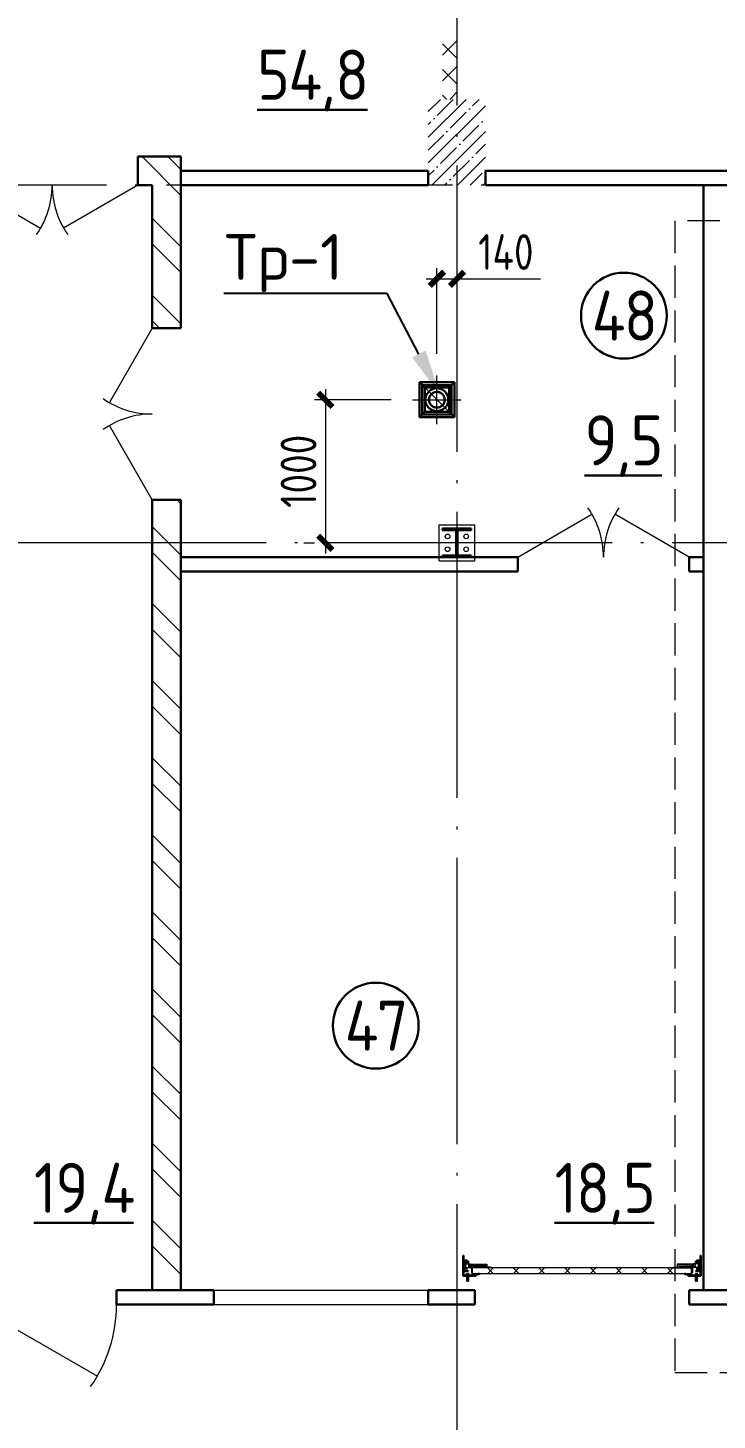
# Model space of a CAD drawing. Extents: x -965262 to 1142518, y -357520 to 71675.
# Drawn here: x -48477 to -43657, y -231785 to -222052 of the extents above; entities that cross this region are included whole.
import ezdxf
from ezdxf import colors
from ezdxf.entities.mleader import LeaderData, LeaderLine
from ezdxf.math import Vec2, Vec3

# ---------------------------------------------------------------- set-up
doc = ezdxf.new("R2010")
doc.units = 0
doc.header["$LTSCALE"] = 10
for name, pattern in [('ACAD_ISO04W100', [30, 24, -3, 0, -3]), ('AM_DIN_F_W050x2', [3.125, 2.25, -0.875]), ('DOTE', [2.42, 2, -0.2, 0.02, -0.2]), ('HIDDEN', [9.525, 6.35, -3.175])]:
    doc.linetypes.add(name, pattern=pattern)
doc.layers.get('0').update_dxf_attribs({"linetype": 'CONTINUOUS', "lineweight": 30})
doc.layers.get('Defpoints').update_dxf_attribs({"linetype": 'CONTINUOUS'})
for name, color, linetype, lineweight in [('DOTE', 7, 'DOTE', 9), ('полы', 3, 'CONTINUOUS', 35), ('Полы_лотки', 7, 'CONTINUOUS', 30)]:
    doc.layers.add(name, color=color, linetype=linetype, lineweight=lineweight)
doc.styles.add('GOST-2.304_Type-B', font='isocpeur.ttf', dxfattribs={"width": 0.9})
doc.styles.get("Standard").update_dxf_attribs({"font": 'isocpeur.ttf', "height": 300})
doc.styles.add('ГОСТ 2м', font='isocpeur.ttf', dxfattribs={"width": 0.8, "height": 250})
doc.dimstyles.new('ГОСТ 2м', dxfattribs={"dimtxt": 250, "dimasz": 100, "dimexe": 75, "dimexo": 150, "dimgap": 62.5, "dimtad": 1, "dimdec": 0, "dimtxsty": 'ГОСТ 2м', "dimblk": 'ARCHTICK', "dimcen": 150, "dimdle": 75, "dimclrd": 256, "dimclre": 256, "dimclrt": 256, "dimadec": 0, "dimazin": 0, "dimtfac": 1, "dimtdec": 0, "dimtmove": 0, "dimatfit": 3, "dimldrblk": 'OBLIQUE', "dimfxl": 1, "dimlwd": 15, "dimlwe": 15, "dimarcsym": 0})

# ---------------------------------------------------------------- blocks, each defined once
blk = doc.blocks.new('MC2')
at = {"lineweight": 15}
for p, q in [((68127, 41566), (68127, 39900)), ((69794, 41566), (68127, 41566)), ((69794, 41566), (69794, 39900)), ((69794, 39900), (68127, 39900))]:
    blk.add_line(p, q, dxfattribs=at)
for p, q in [((69627, 41400), (68294, 41400)), ((68294, 41400), (68294, 41320)), ((68934, 41320), (68294, 41320)), ((68934, 41320), (68934, 40146)), ((69627, 41320), (68987, 41320)), ((68987, 41320), (68987, 40146)), ((69627, 41400), (69627, 41320)), ((68934, 40146), (68294, 40146)), ((68294, 40146), (68294, 40066)), ((69627, 40066), (68294, 40066)), ((69627, 40146), (68987, 40146)), ((69627, 40146), (69627, 40066))]:
    blk.add_line(p, q)
for centre in [(68527, 41033), (69394, 41033), (68527, 40433), (69394, 40433)]:
    blk.add_circle(centre, 107, dxfattribs=at)
blk = doc.blocks.new('anchor.bolt')
for p, q in [((-0.07, 0), (-0.07, -0.72)), ((0.07, 0), (0.07, -0.06)), ((-0.1, -0.04), (-0.07, -0.03)), ((-0.1, -0.04), (0.09, -0.06)), ((0.07, -0.07), (-0.1, -0.04)), ((-0.1, -0.11), (-0.07, -0.1)), ((-0.1, -0.11), (0.09, -0.13)), ((0.07, -0.14), (-0.1, -0.11)), ((-0.1, -0.18), (-0.07, -0.17)), ((-0.1, -0.18), (0.09, -0.2)), ((0.07, -0.21), (-0.1, -0.18)), ((-0.1, -0.25), (-0.07, -0.24)), ((-0.1, -0.25), (0.09, -0.27)), ((0.07, -0.28), (-0.1, -0.25)), ((-0.1, -0.32), (-0.07, -0.31)), ((-0.1, -0.32), (0.09, -0.34)), ((0.07, -0.35), (-0.1, -0.32)), ((-0.1, -0.39), (-0.07, -0.38)), ((-0.1, -0.39), (0.09, -0.41)), ((0.07, -0.42), (-0.1, -0.39)), ((-0.1, -0.46), (-0.07, -0.45)), ((-0.1, -0.46), (0.09, -0.48)), ((0.07, -0.49), (-0.1, -0.46)), ((-0.1, -0.53), (-0.07, -0.52)), ((-0.1, -0.53), (0.09, -0.55)), ((0.07, -0.56), (-0.1, -0.53)), ((-0.09, -0.6), (-0.07, -0.59)), ((-0.09, -0.6), (0.09, -0.62)), ((0.07, -0.63), (-0.09, -0.6)), ((-0.07, -0.72), (0, -0.8)), ((-0.04, -0.62), (-0.06, -0.63)), ((-0.06, -0.64), (-0.06, -0.63)), ((-0.06, -0.73), (-0.06, -0.64)), ((0, -0.79), (-0.06, -0.73)), ((-0.01, -0.63), (-0.04, -0.62)), ((-0.03, -0.63), (0, -0.79)), ((-0.03, -0.63), (0.01, -0.78)), ((-0.02, -0.63), (0.01, -0.77)), ((-0.01, -0.63), (0.02, -0.76)), ((0.03, -0.69), (-0.01, -0.63)), ((0, -0.64), (0.03, -0.75)), ((0, -0.8), (0.07, -0.72)), ((0, -0.79), (0.03, -0.74)), ((0.01, -0.66), (0.03, -0.74)), ((0.03, -0.74), (0.03, -0.69)), ((0.07, -0.06), (0.09, -0.06)), ((0.09, -0.06), (0.07, -0.07)), ((0.07, -0.07), (0.07, -0.13)), ((0.07, -0.13), (0.09, -0.13)), ((0.09, -0.13), (0.07, -0.14)), ((0.07, -0.14), (0.07, -0.2)), ((0.07, -0.2), (0.09, -0.2)), ((0.09, -0.2), (0.07, -0.21)), ((0.07, -0.21), (0.07, -0.27)), ((0.07, -0.27), (0.09, -0.27)), ((0.09, -0.27), (0.07, -0.28)), ((0.07, -0.28), (0.07, -0.34)), ((0.07, -0.33), (0.09, -0.34)), ((0.09, -0.34), (0.07, -0.35)), ((0.07, -0.35), (0.07, -0.41)), ((0.07, -0.4), (0.09, -0.41)), ((0.09, -0.41), (0.07, -0.42)), ((0.07, -0.42), (0.07, -0.48)), ((0.07, -0.47), (0.09, -0.48)), ((0.09, -0.48), (0.07, -0.49)), ((0.07, -0.49), (0.07, -0.55)), ((0.07, -0.55), (0.09, -0.55)), ((0.09, -0.55), (0.07, -0.56)), ((0.07, -0.56), (0.07, -0.62)), ((0.09, -0.62), (0.07, -0.63)), ((0.07, -0.62), (0.09, -0.62)), ((0.07, -0.63), (0.07, -0.72))]:
    blk.add_line(p, q)
blk.add_arc((0.16, -0.64), 0.222, 187.9982, 219.836)
blk = doc.blocks.new('Крепеж_ворот')
at = {"lineweight": 15}
h = blk.add_hatch(dxfattribs=at)
h.set_pattern_fill('ANSI31', color=256, scale=2, angle=180)
h.set_pattern_definition([(225, (746089.599, 74802.7244), (4.49013, -4.49013), [])])
h.paths.add_polyline_path([(746087.1, 74804.1), (746087.1, 74801.6), (746091.1, 74801.6), (746094.2, 74801.9), (746094.2, 74804.1)], flags=17)
h.paths.add_polyline_path([(746116.4, 74801.6, 0.165118), (746119.9, 74802.8), (746124.2, 74806.1, -0.301689), (746131.4, 74806.6), (746134.8, 74804.7, 0.130081), (746137.5, 74803.9), (746142.2, 74803.9), (746142.2, 74806.4), (746137.5, 74806.4, -0.130081), (746136, 74806.9), (746132.6, 74808.8, 0.301689), (746122.7, 74808.1), (746118.3, 74804.7, -0.165112), (746116.4, 74804.1), (746064.1, 74804.1, -0.414223), (746061, 74807.2), (746061, 74868.5), (746059.4, 74868.5), (746059.4, 74868.8), (746059.4, 74869.5), (746059.4, 74870.5), (746059.4, 74870.7), (746059.4, 74871.7), (746059.4, 74872.2), (746059.4, 74873.2), (746059.4, 74873.9), (746059.4, 74874.7), (746059.4, 74875.6), (746059.4, 74876.1), (746059.4, 74877.1), (746059.4, 74877.4), (746059.4, 74878.3), (746059.4, 74879.1), (746059.4, 74879.4), (746061, 74879.4), (746061, 74944.5), (746058.5, 74944.5), (746058.5, 74807.2, 0.41422), (746064.1, 74801.6)])
h = blk.add_hatch(dxfattribs=at)
h.set_pattern_fill('ANSI31', color=256, scale=2, angle=90)
h.set_pattern_definition([(135, (736343.8085, 75928.334), (-4.490128, -4.490128), [])])
edge = h.paths.add_edge_path()
edge.add_ellipse((746065.1, 74838.4), major_axis=(-1.67, 1.67), ratio=1, start_angle=45, end_angle=135, ccw=False)
edge.add_line((746062.7, 74838.4), (746062.7, 74868.5))
edge.add_line((746062.7, 74868.5), (746061, 74868.5))
edge.add_line((746061, 74868.5), (746061, 74838.4))
edge.add_ellipse((746065.1, 74838.4), major_axis=(-2.89, 2.89), ratio=1, start_angle=45, end_angle=135)
edge.add_line((746065.1, 74834.3), (746096.6, 74834.3))
edge.add_line((746096.6, 74834.3), (746096.6, 74836))
edge.add_line((746096.6, 74836), (746065.1, 74836))
edge = h.paths.add_edge_path()
edge.add_ellipse((746065.1, 74890.2), major_axis=(2.89, 2.89), ratio=1, start_angle=106, end_angle=135)
edge.add_line((746061, 74890.2), (746061, 74879.4))
edge.add_line((746061, 74879.4), (746062.7, 74879.4))
edge.add_line((746062.7, 74879.4), (746062.7, 74890.4))
edge.add_ellipse((746065.1, 74890.2), major_axis=(-1.67, 1.67), ratio=1, start_angle=16, end_angle=45, ccw=False)
edge.add_line((746063, 74891.3), (746069.9, 74903.7))
edge.add_ellipse((746079.1, 74898.6), major_axis=(7.45, 7.45), ratio=1, start_angle=-3, end_angle=106, ccw=False)
edge.add_line((746086.9, 74905.7), (746097.5, 74893.9))
edge.add_line((746097.5, 74893.9), (746098.8, 74895.1))
edge.add_line((746098.8, 74895.1), (746088.2, 74906.8))
edge.add_ellipse((746079.1, 74898.6), major_axis=(8.67, 8.67), ratio=1, start_angle=-3, end_angle=106)
edge.add_line((746068.4, 74904.5), (746061.5, 74892.1))
h = blk.add_hatch(color=256, dxfattribs=at)
h.dxf.hatch_style = 1
h.paths.add_polyline_path([(746145.9, 74808.8), (746142.6, 74809.8, 0.10613), (746142.5, 74809.9), (746136.4, 74809.3, -0.181324), (746135.1, 74809.6, 0.335683), (746120.2, 74809.1, -0.119126), (746118.6, 74808.6, 0.371631), (746118, 74808.1), (746117.9, 74807.6, 0.451909), (746118.5, 74806.9, 0.124341), (746121, 74807.6, -0.343618), (746134.1, 74808.2, 0.181324), (746136.5, 74807.6), (746142.5, 74808.2, -0.110452), (746142.6, 74808.2), (746147.2, 74806.6, -0.710497), (746147.2, 74805.5), (746142.6, 74803.9), (746135.7, 74803.9, -0.178994), (746132.7, 74805, 0.369834), (746129.7, 74805, -0.178993), (746126.6, 74803.9), (746122.2, 74803.9, 0.120709), (746121.9, 74803.8), (746119.7, 74802.7, -0.017147), (746119.4, 74802.4, 0.538795), (746119.6, 74802.2), (746127.3, 74802.2, 0.207608), (746130.7, 74803.7, -0.433918), (746131.6, 74803.7, 0.207608), (746135.1, 74802.2), (746142.5, 74802.2, 0.079707), (746142.6, 74802.2), (746147.7, 74803.9, 0.461502), (746149, 74807.1, -0.250825), (746149.1, 74807.6, -0.128039), (746173.1, 74815.5, 0.416657), (746173.7, 74816.2), (746173.6, 74816.9, 0.409849), (746173, 74817.5, 0.127248)])
for p, q in [((746058.5, 74807.2), (746058.5, 74944.5)), ((746058.5, 74944.5), (746061, 74944.5)), ((746061, 74879.4), (746061, 74944.5)), ((746059.4, 74879.4), (746062.7, 74879.4)), ((746059.4, 74868.5), (746059.4, 74879.4)), ((746059.4, 74868.5), (746062.7, 74868.5)), ((746061, 74879.4), (746061, 74890.2)), ((746061, 74807.2), (746061, 74868.5)), ((746061, 74838.4), (746061, 74868.5)), ((746068.4, 74904.5), (746061.5, 74892.1)), ((746062.7, 74838.4), (746062.7, 74890.2)), ((746063.6, 74883), (746062.7, 74883)), ((746063.6, 74864.9), (746062.7, 74864.9)), ((746069.9, 74903.7), (746063, 74891.3)), ((746063.6, 74883), (746063.6, 74873.9)), ((746067.2, 74880.2), (746063.6, 74883)), ((746063.6, 74873.9), (746063.6, 74864.9)), ((746067.2, 74867.6), (746063.6, 74864.9)), ((746064.1, 74875.1), (746064.1, 74872.8)), ((746067.2, 74880.2), (746067.2, 74875.1)), ((746067.2, 74872.8), (746067.2, 74867.6)), ((746086.9, 74905.7), (746097.5, 74893.9)), ((746088.2, 74906.8), (746098.8, 74895.1)), ((746097.5, 74893.9), (746098.8, 74895.1)), ((746064.1, 74804.1), (746116.4, 74804.1)), ((746064.1, 74801.6), (746116.4, 74801.6)), ((746096.6, 74836), (746065.1, 74836)), ((746096.6, 74834.3), (746065.1, 74834.3)), ((746079, 74805.9), (746102.4, 74805.9)), ((746079, 74805.9), (746079, 74804.1)), ((746079, 74804.1), (746102.4, 74804.1)), ((746082.5, 74814.1), (746081.2, 74813.3)), ((746081.2, 74813.3), (746081.2, 74805.9)), ((746098.9, 74814.1), (746082.5, 74814.1)), ((746085.9, 74813.3), (746085.9, 74805.9)), ((746095.4, 74813.3), (746095.4, 74805.9)), ((746096.6, 74834.3), (746096.6, 74836)), ((746098.9, 74814.1), (746100.1, 74813.3)), ((746100.1, 74813.3), (746100.1, 74805.9)), ((746102.4, 74805.9), (746102.4, 74804.1)), ((746118.3, 74804.7), (746122.7, 74808.1)), ((746119.9, 74802.8), (746124.2, 74806.1)), ((746134.8, 74804.7), (746131.4, 74806.6)), ((746136, 74806.9), (746132.6, 74808.8)), ((746142.2, 74806.4), (746137.5, 74806.4)), ((746137.5, 74803.9), (746142.2, 74803.9)), ((746142.2, 74806.4), (746142.2, 74803.9)), ((746142.2, 74803.9), (746142.2, 74806.4)), ((746142.6, 74803.9), (746147.2, 74805.5)), ((746142.6, 74802.2), (746147.7, 74803.9)), ((746173.6, 74816.9), (746173.7, 74816.2))]:
    blk.add_line(p, q)
for p, q in [((746061, 74879.4), (746061, 74881.3)), ((746061, 74833.9), (746061, 74868.5)), ((746062.7, 74883), (746062.7, 74873.9)), ((746062.7, 74873.9), (746062.7, 74864.9)), ((746073.1, 74841.7), (746073.1, 74905.2)), ((746073.1, 74895.8), (746076.7, 74892.3)), ((746073.1, 74851), (746076.7, 74854.6)), ((746074.3, 74885.9), (746074.3, 74861)), ((746074.3, 74879.9), (746075.7, 74879.9)), ((746074.3, 74867), (746075.7, 74867)), ((746076.9, 74873.4), (746075.7, 74879.9)), ((746075.7, 74879.9), (746075.7, 74867)), ((746076.9, 74873.4), (746075.7, 74867)), ((746076, 74885.9), (746076, 74882.6)), ((746076, 74864.3), (746076, 74861)), ((746076.2, 74882.6), (746076.2, 74885.6)), ((746076.2, 74885.6), (746076.8, 74885.6)), ((746076.2, 74864.3), (746076.2, 74882.6)), ((746076.2, 74864.3), (746076.2, 74861.3)), ((746076.2, 74861.3), (746076.8, 74861.3)), ((746076.8, 74885.6), (746076.8, 74892)), ((746076.8, 74861.3), (746076.8, 74854.9)), ((746081.4, 74897.6), (746081.4, 74886.4)), ((746081.4, 74849.3), (746081.4, 74860.5)), ((746087.4, 74898), (746081.7, 74897.9)), ((746087.4, 74848.8), (746081.7, 74848.9)), ((746082.1, 74885.6), (746087.4, 74885.6)), ((746082.1, 74861.3), (746087.4, 74861.3)), ((746087.4, 74899.5), (746087.4, 74898)), ((746087.4, 74885.6), (746087.4, 74898)), ((746087.4, 74885.6), (746098.3, 74885.6)), ((746087.4, 74848.7), (746087.4, 74861.3)), ((746087.4, 74861.3), (746098.3, 74861.3)), ((746087.4, 74847.4), (746087.4, 74848.8)), ((746098.7, 74885.2), (746098.7, 74882.6)), ((746098.7, 74882.6), (746098.7, 74864.3)), ((746098.7, 74881.6), (746099.8, 74881.6)), ((746098.7, 74865.3), (746099.8, 74865.3)), ((746098.7, 74861.6), (746098.7, 74864.3)), ((746099.8, 74861.2), (746099.8, 74885.7)), ((746099.8, 74885.7), (746110.3, 74885.7)), ((746099.8, 74861.2), (746110.3, 74861.2)), ((746110.3, 74861.2), (746110.3, 74885.7)), ((746110.3, 74881.5), (746224.7, 74881.5)), ((746110.3, 74865.4), (746212.5, 74865.4)), ((746113.8, 74877.2), (746224.7, 74877.2)), ((746250.5, 74858.8), (746250.5, 74862.8))]:
    blk.add_line(p, q, dxfattribs=at)
at = {"lineweight": 15, "ltscale": 0.5}
for p, q in [((746076, 74885.9), (746074.3, 74885.9)), ((746076, 74861), (746074.3, 74861))]:
    blk.add_line(p, q, dxfattribs=at)
at = {"lineweight": 15, "extrusion": (-1.7375e-14, 1, 0)}
for p, q in [((746112.7, 74883.6), (746224.7, 74883.6)), ((746112.7, 74863.2), (746112.7, 74883.6)), ((746112.7, 74863.2), (746135.6, 74863.2)), ((746116.7, 74856.9), (746116.7, 74828.9)), ((746120.8, 74856.9), (746120.8, 74828.9)), ((746122.6, 74863.2), (746122.6, 74862.8)), ((746250.5, 74862.8), (746122.6, 74862.8)), ((746250.5, 74858.8), (746122.6, 74858.8)), ((746123.8, 74840), (746123.8, 74848.8)), ((746135.6, 74881.9), (746156.6, 74881.9)), ((746135.6, 74863.2), (746135.6, 74881.9)), ((746156.6, 74881.9), (746156.6, 74863.2)), ((746156.6, 74863.2), (746212.5, 74863.2)), ((746117.3, 74826.3), (746119, 74822.8)), ((746119, 74822.8), (746122.6, 74824.6)), ((746122.6, 74824.6), (746120.9, 74828))]:
    blk.add_line(p, q, dxfattribs=at)
at = {"lineweight": 15, "ltscale": 0.5, "extrusion": (-1.7375e-14, 1, 0)}
for p, q in [((746112.7, 74879.5), (746224.7, 74879.5)), ((746135.6, 74865.8), (746112.7, 74865.8)), ((746114.9, 74871.2), (746120.4, 74871.2)), ((746120.8, 74856.9), (746116.7, 74856.9)), ((746117.2, 74851.9), (746116.7, 74853.9)), ((746119.8, 74839), (746119.8, 74849.8)), ((746123.8, 74847.8), (746119.8, 74847.8)), ((746122.6, 74868.9), (746122.6, 74863.2)), ((746122.6, 74862.8), (746122.6, 74858.8)), ((746139.7, 74862.8), (746139.7, 74858.8)), ((746152.5, 74862.8), (746152.5, 74858.8)), ((746212.5, 74865.8), (746156.6, 74865.8)), ((746173.5, 74862.8), (746173.5, 74858.8)), ((746120.8, 74840.1), (746116.7, 74840.1)), ((746117.2, 74836.9), (746116.7, 74835)), ((746120.8, 74829.2), (746116.7, 74829.2)), ((746123.8, 74841), (746119.8, 74841))]:
    blk.add_line(p, q, dxfattribs=at)
at = {"lineweight": 15, "extrusion": (-2.77556e-16, -1, 0)}
for p, q in [((746224.7, 74865.6), (746113.8, 74865.6)), ((746128, 74865.6), (746128, 74863.3)), ((746137.6, 74865.6), (746137.6, 74863.3)), ((746164.4, 74865.6), (746164.4, 74863.3)), ((746174, 74865.6), (746174, 74863.3)), ((746200.8, 74865.6), (746200.8, 74863.3)), ((746210.4, 74865.6), (746210.4, 74863.3)), ((746224.7, 74883.6), (746224.7, 74863.3))]:
    blk.add_line(p, q, dxfattribs=at)
at = {"extrusion": (-1, -4.26669e-14, 0)}
for p, q in [((746117.9, 74807.6), (746118, 74808.1)), ((746136.4, 74809.3), (746142.5, 74809.9)), ((746142.5, 74808.2), (746136.5, 74807.6)), ((746142.6, 74809.8), (746145.9, 74808.8)), ((746147.2, 74806.6), (746142.6, 74808.2))]:
    blk.add_line(p, q, dxfattribs=at)
at = {"extrusion": (-1, -4.2422e-14, 1.22461e-16)}
for p, q in [((746119.5, 74802.5), (746121.9, 74803.8)), ((746127.3, 74802.2), (746119.6, 74802.2)), ((746122.2, 74803.9), (746126.6, 74803.9)), ((746142.5, 74802.2), (746135.1, 74802.2)), ((746135.7, 74803.9), (746142.5, 74803.9))]:
    blk.add_line(p, q, dxfattribs=at)
at = {"lineweight": 15}
for centre, radius, start, end in [((746079.1, 74899.5), 8.28, 0, 136.00967), ((746079.1, 74847.4), 8.28, 223.99033, 0), ((746077, 74882.6), 0.956, 180, 270), ((746077, 74864.3), 0.956, 90, 180), ((746077, 74882.6), 0.75, 180, 270), ((746077, 74864.3), 0.75, 90, 180), ((746076.4, 74892), 0.375, 0, 45), ((746076.4, 74854.9), 0.375, 315, 0), ((746081.8, 74897.6), 0.375, 91, 180), ((746082.1, 74886.4), 0.75, 180, 270), ((746082.1, 74860.5), 0.75, 90, 180), ((746081.8, 74849.3), 0.375, 180, 269), ((746098.3, 74885.2), 0.375, 0, 90), ((746098.3, 74861.6), 0.375, 270, 0), ((746122.6, 74856.9), 5.92, 90, 180), ((746122.6, 74856.9), 1.87, 90, 180), ((746128.6, 74855.4), 8.15, 194.99861, 233.92136), ((746122.6, 74828.9), 5.92, 180, 199.64644), ((746128.6, 74833.4), 8.15, 126.07864, 165.00139), ((746122.6, 74828.9), 1.87, 180, 185.53127)]:
    blk.add_arc(centre, radius, start, end, dxfattribs=at)
at = {"lineweight": 15, "ltscale": 0.5}
for centre, radius, start, end in [((746119.4, 74852.5), 2.25, 195, 270), ((746119.4, 74849.8), 0.375, 0, 90), ((746119.4, 74836.4), 2.25, 90, 165), ((746119.4, 74839), 0.375, 270, 0)]:
    blk.add_arc(centre, radius, start, end, dxfattribs=at)
for centre, radius, start, end in [((746064.1, 74807.2), 5.62, 180, 270), ((746064.1, 74807.2), 3.11, 180, 270), ((746082.1, 74803.7), 10.4, 68.27529, 87.87816), ((746090.7, 74797.9), 16.2, 73.30599, 107.29197), ((746099.2, 74803.7), 10.4, 92.12184, 111.72471), ((746116.4, 74807.2), 3.11, 270, 307.50429), ((746116.4, 74807.2), 5.62, 270, 307.50429), ((746118.5, 74807.5), 0.586, 173.27112, 270.54696), ((746118.6, 74808), 0.586, 91.72469, 173.27112), ((746118.5, 74812.1), 5.21, 270.54696, 298.89834), ((746118.4, 74812.1), 3.52, 271.72469, 298.89834), ((746128, 74799.4), 12.4, 54.89026, 129.11428), ((746128, 74799.4), 10.7, 54.89026, 130.74476), ((746128.2, 74801), 8.97, 60.35337, 127.50429), ((746128.2, 74801), 8.97, 60.35337, 127.50429), ((746128.2, 74801), 8.97, 60.35337, 127.50429), ((746128.2, 74801), 6.46, 60.35337, 127.50429), ((746136.2, 74811.1), 3.54, 234.89026, 276), ((746137.5, 74809.6), 5.62, 240.35337, 270), ((746136.2, 74811.1), 1.86, 234.89026, 276), ((746137.5, 74809.6), 3.11, 240.35337, 270), ((746142.5, 74809.6), 0.292, 71.76748, 96), ((746142.5, 74807.9), 0.292, 70.78733, 96), ((746176.2, 74760.8), 56.8, 93.28053, 122.28779), ((746147, 74806), 0.562, 289.21267, 70.78733), ((746147, 74806), 2.25, 288.22907, 27.3228), ((746149.6, 74807.3), 0.586, 151, 207.3228), ((746176.3, 74765.4), 50.3, 93.65928, 122.84475), ((746173, 74816.9), 0.6, 4.13569, 93.28053), ((746173.1, 74816.1), 0.6, 273.65928, 4.13569)]:
    blk.add_arc(centre, radius, start, end)
at = {"extrusion": (-1.22461e-16, -5.20252e-30, -1)}
for centre, radius, start, end in [((-746119.6, 74802.4), 0.187, 270, 62.46874), ((-746122.2, 74803.3), 0.586, 62.46874, 90), ((-746126.6, 74808.6), 4.69, 229.40766, 270), ((-746127.3, 74806.9), 4.69, 223.08626, 270), ((-746131.2, 74803.2), 2.32, 49.40766, 130.59234), ((-746131.2, 74803.2), 0.637, 43.08626, 136.91374), ((-746135.1, 74806.9), 4.69, 270, 316.91374), ((-746135.7, 74808.6), 4.69, 270, 310.59234), ((-746142.5, 74804.2), 0.292, 250.78733, 270), ((-746142.5, 74802.5), 0.292, 251.77093, 270)]:
    blk.add_arc(centre, radius, start, end, dxfattribs=at)
at = {"extrusion": (0, 0, -1)}
for centre, major_axis, start_param, end_param in [((746065.1, 74890.2), (2.89, 2.89), 3.926991, 4.433136), ((746065.1, 74890.2), (-1.67, 1.67), 5.497787, 6.003933), ((746079.1, 74898.6), (8.67, 8.67), 4.433136, 6.335545), ((746079.1, 74898.6), (7.45, 7.45), 4.433136, 6.335545), ((746065.1, 74838.4), (-2.89, 2.89), 3.926991, 5.497787), ((746065.1, 74838.4), (-1.67, 1.67), 3.926991, 5.497787)]:
    blk.add_ellipse(centre, major_axis=major_axis, ratio=1, start_param=start_param, end_param=end_param, dxfattribs=at)
for points in [[(746067.2, 74875.1), (746065.9, 74875.1), (746064.1, 74875.1)], [(746064.1, 74872.8), (746065.9, 74872.8), (746067.2, 74872.8)]]:
    blk.add_rational_spline(points, [1, 1.01284142743, 1], degree=2)
at = {"lineweight": 15, "ltscale": 0.5}
for points, knots in [([(746114.9, 74871.2), (746114.7, 74871.2), (746114.4, 74871.2), (746113.8, 74871.5), (746113.6, 74871.6), (746113.2, 74872), (746113, 74872.3), (746112.8, 74872.8), (746112.7, 74873.1), (746112.7, 74873.4)], [0.37141352, 0.37141352, 0.37141352, 0.37141352, 0.39402571, 0.39402571, 0.41663789, 0.41663789, 0.43959523, 0.43959523, 0.46255257, 0.46255257, 0.46255257, 0.46255257]), ([(746122.6, 74868.9), (746122.6, 74869.2), (746122.6, 74869.5), (746122.3, 74870.1), (746122.2, 74870.3), (746121.8, 74870.7), (746121.5, 74870.9), (746121, 74871.1), (746120.7, 74871.2), (746120.4, 74871.2)], [0.28027447, 0.28027447, 0.28027447, 0.28027447, 0.30323181, 0.30323181, 0.32618916, 0.32618916, 0.34880134, 0.34880134, 0.37141352, 0.37141352, 0.37141352, 0.37141352])]:
    blk.add_open_spline(points, degree=3, knots=knots, dxfattribs=at)
at = {"lineweight": 15}
for points in [[(746117.1, 74826.9), (746117.1, 74826.7), (746117.2, 74826.5), (746117.3, 74826.3)], [(746120.9, 74828), (746120.9, 74828.2), (746120.8, 74828.5), (746120.8, 74828.7)]]:
    blk.add_open_spline(points, degree=3, dxfattribs=at)
at = {"xscale": -50.80000000000001, "yscale": 50.80000000000001, "zscale": 50.80000000000001}
blk.add_blockref('anchor.bolt', (746090.7, 74804.1), dxfattribs=at)
blk = doc.blocks.new('_ArchTick')
at = {"color": 0, "linetype": 'ByBlock', "lineweight": 0, "const_width": 0.4}
blk.add_lwpolyline([(-0.5, -0.5), (0.5, 0.5)], dxfattribs=at)
blk = doc.blocks.new('*D1487')
at = {"lineweight": 15, "transparency": 16777216}
for p, q in [((-45477.4, -223656.8), (-45477.4, -223731.8)), ((-45617.4, -224331.7), (-45617.4, -223731.8)), ((-45692.4, -223806.8), (-45477.4, -223806.8)), ((-45477.4, -223806.8), (-44892.4, -223806.8))]:
    blk.add_line(p, q, dxfattribs=at)
at = {"layer": 'Defpoints', "color": 0, "lineweight": 15, "transparency": 16777216}
for p in [(-45477.4, -223806.8), (-45477.4, -223806.8), (-45617.4, -224481.7, -13512.2)]:
    blk.add_point(p, dxfattribs=at)
at = {"lineweight": 15, "transparency": 16777216, "xscale": 100, "yscale": 100, "zscale": 100, "rotation": 180}
blk.add_blockref('_ArchTick', (-45617.4, -223806.8), dxfattribs=at)
at = {"lineweight": 15, "transparency": 16777216, "xscale": 100, "yscale": 100, "zscale": 100}
blk.add_blockref('_ArchTick', (-45477.4, -223806.8), dxfattribs=at)
at = {"lineweight": 15, "transparency": 16777216, "insert": (-45134.9, -223619.3), "char_height": 250, "attachment_point": 5, "style": 'ГОСТ 2м'}
blk.add_mtext('140', dxfattribs=at)
blk = doc.blocks.new('_Oblique')
at = {"color": 0, "linetype": 'ByBlock', "lineweight": -2}
blk.add_line((-0.5, -0.5), (0.5, 0.5), dxfattribs=at)
blk = doc.blocks.new('*D1488')
at = {"lineweight": 15, "transparency": 16777216}
for p, q in [((-46397.2, -224577.1), (-46397.2, -225727.1)), ((-45937.9, -224652.1), (-46472.2, -224652.1)), ((-46547.2, -225652.1), (-46472.2, -225652.1))]:
    blk.add_line(p, q, dxfattribs=at)
at = {"layer": 'Defpoints', "color": 0, "lineweight": 15, "transparency": 16777216}
for p in [(-45787.9, -224652.1, -12611), (-46397.2, -225652.1), (-46397.2, -225652.1)]:
    blk.add_point(p, dxfattribs=at)
at = {"lineweight": 15, "transparency": 16777216, "xscale": 100, "yscale": 100, "zscale": 100}
for p, rotation in [((-46397.2, -224652.1), 90), ((-46397.2, -225652.1), 270)]:
    blk.add_blockref('_ArchTick', p, dxfattribs=dict(at, rotation=rotation))
at = {"lineweight": 15, "transparency": 16777216, "insert": (-46584.7, -225152.1), "char_height": 250, "attachment_point": 5, "rotation": 90, "style": 'ГОСТ 2м'}
blk.add_mtext('1000', dxfattribs=at)

msp = doc.modelspace()

# ---------------------------------------------------------------- hatches: boundary and pattern name
at = {"lineweight": 15}
h = msp.add_hatch(dxfattribs=at)
h.set_pattern_fill('ANSI37', scale=40, style=0)
h.set_pattern_definition([(45, (-30720.5, -221215.8), (-89.80256, 89.80256), []), (135, (-30720.5, -221215.8), (-89.80256, -89.80256), [])])
h.paths.add_polyline_path([(-30597.4, -221152.5), (-30897.4, -221152.5), (-30897.4, -221252.5), (-30597.4, -221252.5)])
h.paths.add_polyline_path([(-45477.4, -208802.4), (-45577.4, -208802.4), (-45577.4, -208952.4), (-45477.4, -208952.4)], flags=17)
h.paths.add_polyline_path([(-45477.4, -209852.4), (-45577.4, -209852.4), (-45577.4, -210002.4), (-45477.4, -210002.4)])
h.paths.add_polyline_path([(-43926.9, -220477.1), (-44026.9, -220477.1), (-44026.9, -220577.1), (-44026.9, -220677.1), (-43926.9, -220677.1)], flags=17)
h.paths.add_polyline_path([(-44026.9, -220577.1), (-44126.9, -220577.1), (-45477.4, -220577.1), (-45477.4, -220677.1), (-44026.9, -220677.1)], flags=17)
h.paths.add_polyline_path([(-44026.9, -218877.1), (-45477.4, -218877.1), (-45477.4, -218977.1), (-44026.9, -218977.1)], flags=17)
h.paths.add_polyline_path([(-43926.9, -218877.1), (-44026.9, -218877.1), (-44026.9, -218977.1), (-44026.9, -219077.1), (-43926.9, -219077.1)], flags=17)
h.paths.add_polyline_path([(-45477.4, -213352.1), (-45577.4, -213352.1), (-45577.4, -213452.1), (-45477.4, -213452.1)])
h.paths.add_polyline_path([(-45477.4, -214352.1), (-45577.4, -214352.1), (-45577.4, -214452.1), (-45477.4, -214452.1)], flags=17)
h.paths.add_polyline_path([(-45477.4, -206152.1), (-45577.4, -206152.1), (-45577.4, -206352.1), (-45477.4, -206352.1)], flags=17)
h.paths.add_polyline_path([(-45477.4, -208152.1), (-45577.4, -208152.1), (-45577.4, -208352.1), (-45477.4, -208352.1)])
h.paths.add_polyline_path([(-29697.4, -221152.5), (-29698.3, -221152.5), (-29698.3, -221252.5), (-29697.4, -221252.5)])
h.paths.add_polyline_path([(-30597.4, -221152.5), (-30598.3, -221152.5), (-30598.3, -221252.5), (-30597.4, -221252.5)])
h.paths.add_polyline_path([(-33277.4, -214019.4), (-33377.4, -214019.4), (-33377.4, -214022.1), (-33277.4, -214022.1)], flags=17)
h.paths.add_polyline_path([(-33377.4, -214019.4), (-33477.4, -214019.4), (-33477.4, -214022.1), (-33377.4, -214022.1)], flags=17)
h.paths.add_polyline_path([(-33477.4, -214019.4), (-34042.4, -214019.4), (-34042.4, -214022.1), (-33477.4, -214022.1)], flags=16)
h.paths.add_polyline_path([(-33477.4, -214119.4), (-34042.4, -214119.4), (-34042.4, -214122.1), (-33477.4, -214122.1)])
h.paths.add_polyline_path([(-33377.4, -214119.4), (-33477.4, -214119.4), (-33477.4, -214122.1), (-33377.4, -214122.1)])
h.paths.add_polyline_path([(-38532.4, -214019.4), (-38632.4, -214019.4), (-38632.4, -214022.1), (-38532.4, -214022.1)])
h.paths.add_polyline_path([(-38042.4, -214019.4), (-38532.4, -214019.4), (-38532.4, -214022.1), (-38042.4, -214022.1)], flags=17)
h.paths.add_polyline_path([(-38042.4, -214119.4), (-38532.4, -214119.4), (-38532.4, -214122.1), (-38042.4, -214122.1)])
h.paths.add_polyline_path([(-44477.4, -215009.4), (-45477.4, -215009.4), (-45477.4, -215012.1), (-44477.4, -215012.1)])
h.paths.add_polyline_path([(-38532.4, -215009.4), (-39477.4, -215009.4), (-39477.4, -215012.1), (-38532.4, -215012.1)])
h.paths.add_polyline_path([(-39477.4, -215009.4), (-39509.9, -215009.4), (-40477.4, -215009.4), (-40477.4, -215012.1), (-39509.9, -215012.1), (-39477.4, -215012.1)])
h.paths.add_polyline_path([(-44477.4, -214909.4), (-45477.4, -214909.4), (-45477.4, -214912.1), (-44477.4, -214912.1)])
h.paths.add_polyline_path([(-39509.9, -214909.4), (-40477.4, -214909.4), (-40477.4, -214912.1), (-39509.9, -214912.1)], flags=17)
h.paths.add_polyline_path([(-39477.4, -214909.4), (-39509.9, -214909.4), (-39509.9, -214912.1), (-39477.4, -214912.1)], flags=16)
h.paths.add_polyline_path([(-38532.4, -214909.4), (-38632.4, -214909.4), (-39477.4, -214909.4), (-39477.4, -214912.1), (-38532.4, -214912.1)], flags=17)
h.paths.add_polyline_path([(-44477.4, -214909.4), (-44509.9, -214909.4), (-44509.9, -215009.4), (-44477.4, -215009.4)])
h.paths.add_polyline_path([(-40477.4, -214909.4), (-40509.9, -214909.4), (-40509.9, -215009.4), (-40477.4, -215009.4)], flags=16)
h.paths.add_polyline_path([(-45677.4, -212962.1), (-46077.4, -212962.1), (-46077.4, -212964.3), (-45677.4, -212964.3)])
h.paths.add_polyline_path([(-50077.4, -212962.1), (-50867.4, -212962.1), (-50867.4, -212964.3), (-50077.4, -212964.3)])
h.paths.add_polyline_path([(-50077.4, -212862.1), (-51077.4, -212862.1), (-51077.4, -212864.3), (-50077.4, -212864.3)])
h.paths.add_polyline_path([(-45577.4, -212862.1), (-46077.4, -212862.1), (-46077.4, -212864.3), (-45577.4, -212864.3)])
h.paths.add_polyline_path([(-45477.4, -215709.9), (-45577.4, -215709.9), (-45577.4, -215712.1), (-45477.4, -215712.1)])
h.paths.add_polyline_path([(-45477.4, -215109.9), (-45577.4, -215109.9), (-45577.4, -215112.1), (-45477.4, -215112.1)])
h.paths.add_polyline_path([(-45477.4, -208952.4), (-45577.4, -208952.4), (-45577.4, -208959.4), (-45477.4, -208959.4)])
h.paths.add_polyline_path([(-45477.4, -209852.4), (-45577.4, -209852.4), (-45577.4, -209859.4), (-45477.4, -209859.4)], flags=17)
h.paths.add_polyline_path([(-50227.4, -204952.1), (-50777.4, -204952.1), (-50777.4, -205052.1), (-50227.4, -205052.1)])
h.paths.add_polyline_path([(-45677.4, -204952.1), (-46227.4, -204952.1), (-46227.4, -205052.1), (-45677.4, -205052.1)])
h.paths.add_polyline_path([(-44477.4, -204952.1), (-45277.4, -204952.1), (-45277.4, -205052.1), (-44477.4, -205052.1)])
h.paths.add_polyline_path([(-39677.4, -204952.1), (-40477.4, -204952.1), (-40477.4, -205052.1), (-39677.4, -205052.1)])
h.paths.add_polyline_path([(-38477.4, -204952.1), (-39277.4, -204952.1), (-39277.4, -205052.1), (-38477.4, -205052.1)])
h.paths.add_polyline_path([(-33677.4, -204952.1), (-34477.4, -204952.1), (-34477.4, -205052.1), (-33677.4, -205052.1)])
h.paths.add_polyline_path([(-32677.2, -204952.1), (-33277.4, -204952.1), (-33277.4, -205052.1), (-32677.2, -205052.1)])
h.paths.add_polyline_path([(-29077, -204952.1), (-29677.2, -204952.1), (-29677.2, -205052.1), (-29077, -205052.1)])
h.paths.add_polyline_path([(-28977, -204751.7), (-29077, -204751.7), (-29077, -205751.7), (-28977, -205751.7)])
h.paths.add_polyline_path([(-28977, -203302.1), (-29077, -203302.1), (-29077, -203751.7), (-28977, -203751.7)])
h.paths.add_polyline_path([(-28877, -203202.1), (-29077, -203202.1), (-29077, -203302.1), (-28877, -203302.1)])
h.paths.add_polyline_path([(-27527.4, -203202.1), (-27977, -203202.1), (-27977, -203302.1), (-27877, -203302.1), (-27527.4, -203302.1)])
h.paths.add_polyline_path([(-28977, -207751.7), (-29077, -207751.7), (-29077, -208751.7), (-28977, -208751.7), (-28977, -208651.7)])
h.paths.add_polyline_path([(-28877, -208751.7), (-28977, -208751.7), (-29077, -208751.7), (-29077, -208851.7), (-28877, -208851.7)])
h.paths.add_polyline_path([(-27527.4, -208751.7), (-27627.4, -208751.7), (-27977, -208751.7), (-27977, -208851.7), (-27527.4, -208851.7)])
h.paths.add_polyline_path([(-45477.4, -205452.1), (-45577.4, -205452.1), (-45577.4, -206352.1), (-45477.4, -206352.1)])
h.paths.add_polyline_path([(-45477.4, -208352.1), (-45577.4, -208352.1), (-45577.4, -208959.4), (-45477.4, -208959.4)])
h.paths.add_polyline_path([(-45477.4, -209859.4), (-45577.4, -209859.4), (-45577.4, -209959.4), (-45577.4, -210352.1), (-45477.4, -210352.1)])
h.paths.add_polyline_path([(-45477.4, -210352.1), (-45577.4, -210352.1), (-45577.4, -210852.1), (-45477.4, -210852.1)])
h.paths.add_polyline_path([(-45477.4, -211452.1), (-45577.4, -211452.1), (-45577.4, -212352.1), (-45477.4, -212352.1)])
h.paths.add_polyline_path([(-45477.4, -212352.1), (-45577.4, -212352.1), (-45577.4, -213352.1), (-45477.4, -213352.1)])
h.paths.add_polyline_path([(-45577.4, -212864.3), (-46077.4, -212864.3), (-46077.4, -212964.3), (-45577.4, -212964.3)])
h.paths.add_polyline_path([(-50077.4, -212864.3), (-51077.4, -212864.3), (-51077.4, -212964.3), (-50077.4, -212964.3)])
h.paths.add_polyline_path([(-45477.4, -214352.1), (-45577.4, -214352.1), (-45577.4, -215109.9), (-45477.4, -215109.9)])
h.paths.add_polyline_path([(-44509.9, -214909.4), (-45477.4, -214909.4), (-45477.4, -215009.4), (-44509.9, -215009.4)])
h.paths.add_polyline_path([(-39509.9, -214909.4), (-40509.9, -214909.4), (-40509.9, -215009.4), (-39509.9, -215009.4)])
h.paths.add_polyline_path([(-38532.4, -214909.4), (-38632.4, -214909.4), (-39509.9, -214909.4), (-39509.9, -215009.4), (-38532.4, -215009.4)])
h.paths.add_polyline_path([(-38532.4, -214019.4), (-38632.4, -214019.4), (-38632.4, -214909.4), (-38532.4, -214909.4)])
h.paths.add_polyline_path([(-38042.4, -214019.4), (-38532.4, -214019.4), (-38532.4, -214119.4), (-38042.4, -214119.4)])
h.paths.add_polyline_path([(-33377.4, -214019.4), (-34042.4, -214019.4), (-34042.4, -214119.4), (-33377.4, -214119.4)])
h.paths.add_polyline_path([(-33277.4, -214019.4), (-33377.4, -214019.4), (-33377.4, -214119.4), (-33377.4, -214219.4), (-33377.4, -214852.1), (-33277.4, -214852.1)])
h.paths.add_polyline_path([(-33277.4, -215852.1), (-33377.4, -215852.1), (-33377.4, -216852.1), (-33277.4, -216852.1)])
h.paths.add_polyline_path([(-33277.4, -217452.1), (-33377.4, -217452.1), (-33377.4, -218452.1), (-33277.4, -218452.1)])
h.paths.add_polyline_path([(-33277.4, -220452.1), (-33377.4, -220452.1), (-33377.4, -221252.5), (-33277.4, -221252.5)])
h.paths.add_polyline_path([(-32277.4, -221152.5), (-33277.4, -221152.5), (-33277.4, -221252.5), (-32277.4, -221252.5)])
h.paths.add_polyline_path([(-30598.3, -221152.5), (-31277.4, -221152.5), (-31277.4, -221252.5), (-30598.3, -221252.5)])
h.paths.add_polyline_path([(-29473.4, -221152.5), (-29698.3, -221152.5), (-29698.3, -221252.5), (-29598.3, -221252.5), (-29473.4, -221252.5)])
h.paths.add_polyline_path([(-45477.4, -222087.1), (-45577.4, -222087.1), (-45577.4, -222187.1), (-45577.4, -222552.1), (-45477.4, -222552.1)])
h.paths.add_polyline_path([(-45477.4, -221002.1), (-45577.4, -221002.1), (-45577.4, -221087.1), (-45477.4, -221087.1)])
h.paths.add_polyline_path([(-45477.4, -220002.1), (-45577.4, -220002.1), (-45577.4, -221002.1), (-45477.4, -221002.1)])
h.paths.add_polyline_path([(-44026.9, -220577.1), (-44126.9, -220577.1), (-45477.4, -220577.1), (-45477.4, -220677.1), (-44026.9, -220677.1)])
h.paths.add_polyline_path([(-43926.9, -220477.1), (-44026.9, -220477.1), (-44026.9, -220577.1), (-44026.9, -220677.1), (-43926.9, -220677.1)], flags=17)
h.paths.add_polyline_path([(-45477.4, -219002.1), (-45577.4, -219002.1), (-45577.4, -220002.1), (-45477.4, -220002.1)])
h.paths.add_polyline_path([(-45477.4, -218877.1), (-45577.4, -218877.1), (-45577.4, -218977.1), (-45577.4, -219002.1), (-45477.4, -219002.1)])
h.paths.add_polyline_path([(-44026.9, -218877.1), (-45477.4, -218877.1), (-45477.4, -218977.1), (-44026.9, -218977.1)])
h.paths.add_polyline_path([(-43926.9, -218877.1), (-44026.9, -218877.1), (-44026.9, -218977.1), (-44026.9, -219077.1), (-43926.9, -219077.1)], flags=17)
h.paths.add_polyline_path([(-45477.4, -217452.1), (-45577.4, -217452.1), (-45577.4, -217677.1), (-45477.4, -217677.1)])
h.paths.add_polyline_path([(-45477.4, -216352.1), (-45577.4, -216352.1), (-45577.4, -216852.1), (-45477.4, -216852.1)])
h.paths.add_polyline_path([(-45477.4, -215709.9), (-45577.4, -215709.9), (-45577.4, -215810.4), (-45577.4, -216352.1), (-45477.4, -216352.1)])
h.paths.add_polyline_path([(-45677.4, -212964.4), (-45577.4, -212964.4), (-45577.4, -212962.1), (-45677.4, -212962.1)])
h.paths.add_polyline_path([(-50867.4, -212964.4), (-51077.4, -212964.4), (-51077.4, -212962.1), (-50867.4, -212962.1)])
h.paths.add_polyline_path([(-38532.4, -214912.1), (-38632.4, -214912.1), (-38632.4, -214909.4), (-38532.4, -214909.4)])
h = msp.add_hatch(dxfattribs=at)
h.set_pattern_fill('ANSI32', scale=40, angle=90)
h.set_pattern_definition([(135, (-488505.8, -304776.27), (-269.40768, -269.40768), []), (135, (-488505.8, -304596.67), (-269.40768, -269.40768), [])])
h.paths.add_polyline_path([(-27177.4, -223152.1), (-26847.4, -223152.1), (-26847.4, -222952.1), (-27277.4, -222952.1), (-27277.4, -223152.1), (-27377.4, -223152.1), (-27377.4, -223977.1), (-27177.4, -223977.1)])
h.paths.add_polyline_path([(-25217.4, -222342.1), (-25017.4, -222342.1), (-25017.4, -223977.1), (-25217.4, -223977.1), (-25217.4, -223152.1), (-25647.4, -223152.1), (-25647.4, -222952.1), (-25217.4, -222952.1)])
h.paths.add_polyline_path([(-52127.4, -223640.3), (-52148.9, -223604.5), (-52127.4, -223591.6), (-52127.4, -223152.1), (-51177.4, -223152.1), (-51177.4, -222952.1), (-52327.4, -222952.1), (-52327.4, -225952.1), (-51332.4, -225952.1), (-51332.4, -225752.1), (-51352.4, -225752.1), (-51352.4, -225777.1), (-51602.4, -225777.1), (-51602.4, -225752.1), (-52127.4, -225752.1)])
h.paths.add_polyline_path([(-48907.4, -222952.1), (-50777.4, -222952.1), (-50777.4, -223152.1), (-48907.4, -223152.1)])
h.paths.add_polyline_path([(-49107.4, -225752.1), (-50132.4, -225752.1), (-50132.4, -225952.1), (-49307.4, -225952.1), (-49307.4, -230877.1), (-49107.4, -230877.1)])
h.paths.add_polyline_path([(-47407.4, -225352.1), (-47607.4, -225352.1), (-47607.4, -230877.1), (-47407.4, -230877.1)])
h.paths.add_polyline_path([(-47407.4, -222952.1), (-47707.4, -222952.1), (-47707.4, -223152.1), (-47607.4, -223152.1), (-47607.4, -224152.1), (-47407.4, -224152.1)])
h.paths.add_polyline_path([(-27177.4, -225177.1), (-27377.4, -225177.1), (-27377.4, -225527.1), (-27352.4, -225527.1), (-27352.4, -225777.1), (-27377.4, -225777.1), (-27377.4, -230877.1), (-27177.4, -230877.1)])
h.paths.add_polyline_path([(-25017.4, -225177.1), (-25217.4, -225177.1), (-25217.4, -230877.1), (-25017.4, -230877.1)])
h = msp.add_hatch(dxfattribs=at)
h.set_pattern_fill('ANSI35', scale=20, style=0)
h.set_pattern_definition([(45, (-49229.33, -272886.6), (-89.80256, 89.80256), []), (45, (-49139.53, -272886.6), (-89.80256, 89.80256), [158.75, -31.75, 0, -31.75])])
h.paths.add_polyline_path([(-45277.4, -222552.1), (-45677.4, -222552.1), (-45677.4, -223152.1), (-45277.4, -223152.1)])
h = msp.add_hatch(dxfattribs=at)
h.set_pattern_fill('ANSI37', scale=40, angle=90)
h.set_pattern_definition([(135, (-45962.01, -230740.33), (-89.8026, -89.8026), []), (225, (-45962.01, -230740.33), (89.8026, -89.8026), [])])
h.paths.add_polyline_path([(-45368.8, -230721.2), (-46468.8, -230721.2), (-46468.8, -230761.2), (-45368.8, -230761.2)], flags=16)
h.paths.add_polyline_path([(-43836.1, -230721.2), (-46468.8, -230721.2), (-46468.8, -230761.2), (-43836.1, -230761.2)])

# ---------------------------------------------------------------- linework, layer by layer
at = {"color": 7}
for p, q in [((-47707.4, -223152.1, -3259.8), (-47707.4, -222952.1, -3259.8)), ((-47407.4, -223052.1, -3259.8), (-45677.4, -223052.1, -3259.8)), ((-45677.4, -223052.1, -3259.8), (-45677.4, -223152.1, -3259.8)), ((-39677.4, -223052.1, -3259.8), (-45277.4, -223052.1, -3259.8)), ((-45277.4, -223052.1, -3259.8), (-45277.4, -223152.1, -3259.8)), ((-45677.4, -223152.1, -3259.8), (-47407.4, -223152.1, -3259.8)), ((-45277.4, -223152.1, -3259.8), (-39677.4, -223152.1, -3259.8)), ((-47177.4, -230977.1, -3259.8), (-47177.4, -230877.1, -3259.8)), ((-45677.4, -230977.1, -3259.8), (-45677.4, -230877.1, -3259.8))]:
    msp.add_line(p, q, dxfattribs=at)
at = {"color": 7, "extrusion": (0, 0, -1)}
for p, q in [((-47707.4, -222952.1, -3259.8), (-47407.4, -222952.1, -3259.8)), ((-47407.4, -224152.1, -3259.8), (-47407.4, -222952.1, -3259.8)), ((-47407.4, -223152.1, -4711.1), (-47407.4, -223052.1, -3259.8)), ((-47707.4, -223152.1, -3259.8), (-47607.4, -223152.1, -3259.8)), ((-47607.4, -224152.1, -3259.8), (-47607.4, -223152.1, -3259.8)), ((-43752.4, -230877.1, -3259.8), (-43752.4, -223152.1, -3259.8)), ((-43752.4, -223152.1, -3259.8), (-43652.4, -223152.1, -3259.8)), ((-47607.4, -224152.1, -3259.8), (-47407.4, -224152.1, -3259.8)), ((-47607.4, -230877.1, -3259.8), (-47607.4, -225352.1, -3259.8)), ((-47607.4, -225352.1, -3259.8), (-47407.4, -225352.1, -3259.8)), ((-47407.4, -230877.1, -3259.8), (-47407.4, -225352.1, -3259.8)), ((-47407.4, -225752.1, -3259.8), (-45052.4, -225752.1, -3259.8)), ((-47407.4, -225752.1, -3259.8), (-47407.4, -225852.1, -3259.8)), ((-45052.4, -225752.1, -3259.8), (-45052.4, -225852.1, -3259.8)), ((-43852.4, -225752.1, -3259.8), (-43752.4, -225752.1, -3259.8)), ((-43852.4, -225752.1, -3259.8), (-43852.4, -225852.1, -3259.8)), ((-43752.4, -225752.1, -3259.8), (-43752.4, -225827.1, -3259.8)), ((-45052.4, -225852.1, -3259.8), (-47407.4, -225852.1, -3259.8)), ((-43752.4, -225852.1, -3259.8), (-43852.4, -225852.1, -3259.8)), ((-47857.4, -230877.1, -2718.9), (-47177.4, -230877.1, -2865.7)), ((-47857.4, -230877.1, -3259.8), (-47857.4, -230977.1, -3259.8)), ((-47407.4, -230877.1, -3259.8), (-47607.4, -230877.1, -3259.8)), ((-45677.4, -230877.1, -3189.6), (-45352.4, -230877.1, -3259.8)), ((-45352.4, -230877.1, -3259.8), (-45352.4, -230977.1, -3259.8)), ((-43852.4, -230877.1, -3259.8), (-43177.4, -230877.1, -3259.8)), ((-43852.4, -230977.1, -3259.8), (-43852.4, -230877.1, -3259.8)), ((-43652.4, -230877.1, -3259.8), (-43752.4, -230877.1, -3259.8)), ((-47177.4, -230977.1, -2865.7), (-47857.4, -230977.1, -2718.9)), ((-45352.4, -230977.1, -3259.8), (-45677.4, -230977.1, -3189.6)), ((-43177.4, -230977.1, -3259.8), (-43852.4, -230977.1, -3259.8))]:
    msp.add_line(p, q, dxfattribs=at)
at = {"color": 7, "lineweight": 15}
for p, q in [((-48907.4, -223152.1, -3259.8), (-48387.8, -223452.1, -3259.8)), ((-47707.4, -223152.1, -3259.8), (-48227, -223452.1, -3259.8)), ((-47607.4, -224152.1, -3259.8), (-47907.4, -224671.7, -3259.8)), ((-47607.4, -225352.1, -3259.8), (-47907.4, -224832.5, -3259.8)), ((-45052.4, -225752.1, -3259.8), (-44532.8, -225452.1, -3259.8)), ((-43852.4, -225752.1, -3259.8), (-44372, -225452.1, -3259.8)), ((-43836.1, -230721.2, -3259.8), (-45368.8, -230721.2, -3259.8)), ((-45368.8, -230761.2, -3259.8), (-45368.8, -230721.2, -3259.8)), ((-43836.1, -230761.2, -3259.8), (-45368.8, -230761.2, -3259.8)), ((-43836.1, -230761.2, -3259.8), (-43836.1, -230721.2, -3259.8)), ((-47177.4, -230877.1, -2865.7), (-45677.4, -230877.1, -2865.7)), ((-48857.4, -230977.1, -3259.8), (-47991.4, -231477.1, -2718.9)), ((-47177.4, -230977.1, -2865.7), (-45677.4, -230977.1, -2865.7))]:
    msp.add_line(p, q, dxfattribs=at)
at = {"color": 1, "lineweight": 15}
msp.add_line((-45739.9, -224529.6, -4711.1), (-45494.9, -224774.6, -4711.1), dxfattribs=at)
at = {"color": 7}
for centre in [(-44309.3, -224064.1, 8350.5), (-46045, -229027.4, -7970.9)]:
    msp.add_circle(centre, 300, dxfattribs=at)
at = {"color": 7, "lineweight": 15}
for centre, radius, start, end in [((-48907.4, -223152.1, -3259.8), 600, 325, 0), ((-47707.4, -223152.1, -3259.8), 600, 180, 215), ((-47607.4, -224152.1, -3259.8), 600, 235, 270), ((-47607.4, -225352.1, -3259.8), 600, 90, 125), ((-45052.4, -225752.1, -3259.8), 600, 0, 35), ((-43852.4, -225752.1, -3259.8), 600, 145, 180), ((-48857.4, -230977.1, -2502.9), 1000, 325, 0)]:
    msp.add_arc(centre, radius, start, end, dxfattribs=at)
at = {"layer": 'DOTE', "color": 7, "ltscale": 100, "extrusion": (0, -1, 0)}
msp.add_line((-45477.4, -162515.3, -4711.1), (-45477.4, -237687.4, -4711.1), dxfattribs=at)
at = {"layer": 'DOTE', "color": 7, "ltscale": 100}
for p, q in [((-1947.4, -223152.1, -4711.1), (-73832.7, -223152.1, -4711.1)), ((-15351.6, -225652.1, -4711.1), (-72625.1, -225652.1, -4711.1))]:
    msp.add_line(p, q, dxfattribs=at)
at = {"layer": 'полы', "color": 2, "linetype": 'AM_DIN_F_W050x2', "lineweight": 15, "ltscale": 10}
for p, q in [((-43952.4, -223402.1, -3259.8), (-43952.4, -231452, -3259.8)), ((-36452.4, -223402.1, -3259.8), (-43952.4, -223402.1, -3259.8)), ((-43952.4, -231452, -3259.8), (-36452.4, -231452, -3259.8))]:
    msp.add_line(p, q, dxfattribs=at)
at = {"layer": 'Полы_лотки', "color": 5}
for p, q in [((-45739.9, -224529.6, -4711.1), (-45494.9, -224529.6, -4711.1)), ((-45739.9, -224774.6, -4711.1), (-45739.9, -224529.6, -4711.1)), ((-45739.9, -224529.6, -4711.1), (-45702.4, -224567.1, -4711.1)), ((-45494.9, -224529.6, -4711.1), (-45532.4, -224567.1, -4711.1)), ((-45494.9, -224774.6, -4711.1), (-45494.9, -224529.6, -4711.1)), ((-45514.9, -224549.6, -4711.1), (-45719.9, -224549.6, -4711.1)), ((-45719.9, -224549.6, -4711.1), (-45719.9, -224754.6, -4711.1)), ((-45532.4, -224567.1, -4711.1), (-45702.4, -224567.1, -4711.1)), ((-45702.4, -224567.1, -4711.1), (-45702.4, -224737.1, -4711.1)), ((-45532.4, -224567.1, -4711.1), (-45532.4, -224737.1, -4711.1)), ((-45514.9, -224754.6, -4711.1), (-45514.9, -224549.6, -4711.1)), ((-45739.9, -224774.6, -4711.1), (-45702.4, -224737.1, -4711.1)), ((-45739.9, -224774.6, -4711.1), (-45494.9, -224774.6, -4711.1)), ((-45719.9, -224754.6, -4711.1), (-45514.9, -224754.6, -4711.1)), ((-45532.4, -224737.1, -4711.1), (-45702.4, -224737.1, -4711.1)), ((-45494.9, -224774.6, -4711.1), (-45532.4, -224737.1, -4711.1))]:
    msp.add_line(p, q, dxfattribs=at)
at = {"layer": 'Полы_лотки', "color": 1, "linetype": 'ACAD_ISO04W100', "lineweight": 9, "ltscale": 10}
for p, q in [((-45617.4, -224822.6, -4260.5), (-45617.4, -224481.7, -5161.7)), ((-45787.9, -224652.1, -4260.5), (-45447, -224652.1, -5161.7))]:
    msp.add_line(p, q, dxfattribs=at)
at = {"layer": 'Полы_лотки', "color": 5}
for radius in [80, 55]:
    msp.add_circle((-45617.4, -224652.1, -4711.1), radius, dxfattribs=at)
at = {"layer": 'Полы_лотки', "color": 6, "linetype": 'HIDDEN', "ltscale": 10}
msp.add_circle((-45617.4, -224652.1, -4711.1), 55, dxfattribs=at)

# ---------------------------------------------------------------- block references
at = {"color": 7, "lineweight": 15, "xscale": 0.1500000000232831, "yscale": 0.1500000000232831, "zscale": 0.1500000000232831, "rotation": 180}
msp.add_blockref('MC2', (-35133.3, -219542.2), dxfattribs=at)
at = {"color": 7}
msp.add_blockref('Крепеж_ворот', (-791492.7, -305578.7, -3259.8), dxfattribs=at)
at = {"color": 7, "xscale": -1}
msp.add_blockref('Крепеж_ворот', (702287.9, -305578.7, -3259.8), dxfattribs=at)

# ---------------------------------------------------------------- texts
at = {"color": 7, "char_height": 350, "attachment_point": 5, "style": 'GOST-2.304_Type-B'}
for s, insert, width in [('{\\fISOCPEUR|b0|i0|c0|p34;\\T0.95;\\L54,8}', (-46488.5, -222420.6, -6519.6), 2000), ('{\\fISOCPEUR|b0|i0|c0|p34;\\T0.95;48}', (-44309.3, -224064.1, 13061.6), 800), ('{\\fISOCPEUR|b0|i0|c0|p34;\\T0.95;\\L9,5}', (-44314.9, -224976.7, -3308.5), 2000), ('{\\fISOCPEUR|b0|i0|c0|p34;\\T0.95;47}', (-46045, -229027.4, -3259.8), 800), ('{\\fISOCPEUR|b0|i0|c0|p34;\\T0.95;\\L19,4}', (-48086.4, -230202, -3308.5), 2000), ('{\\fISOCPEUR|b0|i0|c0|p34;\\T0.95;\\L18,5}', (-44446.4, -230202, -3308.5), 2000)]:
    msp.add_mtext(s, dxfattribs=dict(at, insert=insert, width=width))

# ---------------------------------------------------------------- dimensions: what is measured, and where the dimension line sits
at = {"lineweight": 15}
dim = msp.add_linear_dim(base=(-45477.4, -223806.8, 8350.5), p1=(-45617.4, -224481.7, -5161.7), p2=(-45477.4, -223806.8, 8350.5), dimstyle='ГОСТ 2м', dxfattribs=at)
dim.commit()
dim.dimension.update_dxf_attribs({"geometry": '*D1487', "text_midpoint": (-45134.9, -223619.3, 8350.5)})
dim = msp.add_linear_dim(base=(-46397.2, -225652.1, 8350.5), p1=(-45787.9, -224652.1, -4260.5), p2=(-46397.2, -225652.1, 8350.5), angle=270, dimstyle='ГОСТ 2м', dxfattribs=at)
dim.commit()
dim.dimension.update_dxf_attribs({"geometry": '*D1488', "text_midpoint": (-46584.7, -225152.1, 8350.5)})

# ---------------------------------------------------------------- leaders
at = {"layer": 'Полы_лотки', "color": 5, "lineweight": 15}
ml = msp.add_multileader_mtext('Standard', dxfattribs=at)
ml.set_content('Тр-1', color=5)
ml.set_leader_properties()
ml.build(insert=Vec2(0, 0))
ml.multileader.update_dxf_attribs({"has_text_frame": 1, "text_right_attachment_type": 6, "dogleg_length": 36, "arrow_head_size": 320})
ctx = ml.context
ctx.base_point, ctx.char_height, ctx.arrow_head_size, ctx.landing_gap_size, ctx.plane_origin = Vec3(-47115.1, -223701.4, 8350.5), 320, 320, 16, Vec3(-62626, -213909.2, 8350.5)
ctx.right_attachment, ctx.text_align_type = 6, 2
notes = []
notes.append((ctx, [(1, (1, 1, 0), (-45964.4, -223909.4, 8350.5), (-1, 0), 292.9, [(0, [(-45595.4, -224616.4, 8350.5)], 0, [])])]))
ctx.mtext.insert, ctx.mtext.width, ctx.mtext.defined_height, ctx.mtext.alignment, ctx.mtext.flow_direction = Vec3(-46273.3, -223493.4, 8350.5), 825.828, 9714.5, 3, 5
for ctx, leaders in notes:
    for number, flags, end, landing, length, lines in leaders:
        leader = LeaderData()
        leader.index, (leader.has_last_leader_line, leader.has_dogleg_vector, leader.attachment_direction) = number, flags
        leader.last_leader_point, leader.dogleg_vector, leader.dogleg_length = Vec3(end), Vec3(landing), length
        for number, points, colour, breaks in lines:
            line = LeaderLine()
            line.index, line.vertices, line.color, line.breaks = number, Vec3.list(points), colors.encode_raw_color(colour), breaks
            leader.lines.append(line)
        ctx.leaders.append(leader)

doc.saveas('drawing.dxf')
